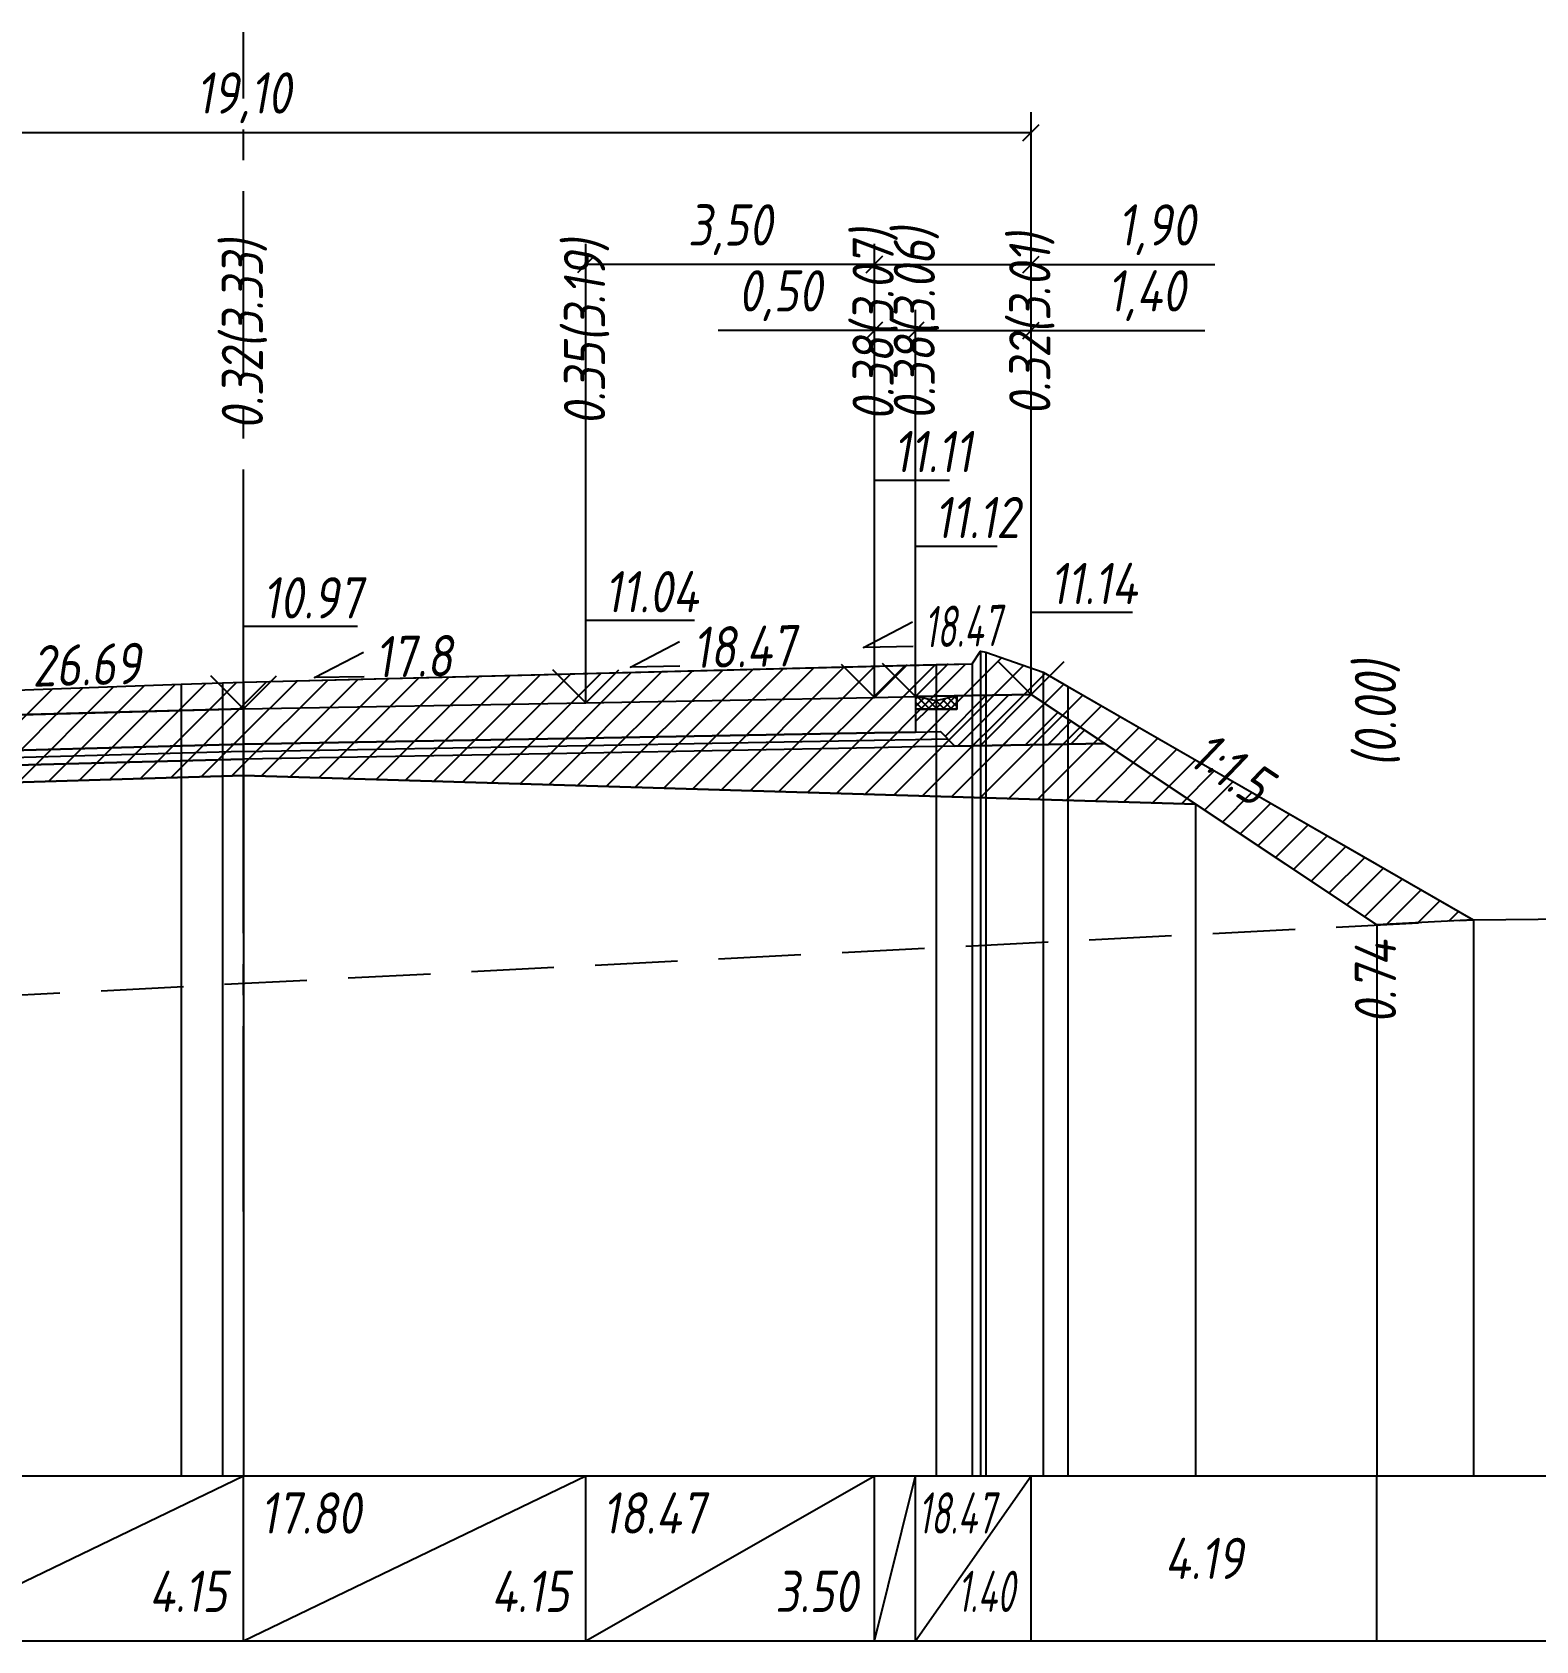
# Model space of a CAD drawing. Extents: x -717 to 1451, y -133302 to 233.
# Drawn here: x 168.7 to 259.9, y -100666 to -100568.5 of the extents above; entities that cross this region are included whole.
import ezdxf
from ezdxf.enums import TextEntityAlignment as Align

# ---------------------------------------------------------------- set-up
doc = ezdxf.new("R2010")
doc.units = 0
doc.linetypes.add('осевая2', pattern=[1.125, 0.75, -0.125, 0.125, -0.125])
doc.linetypes.add('штриховая', pattern=[0.75, 0.5, -0.25])
for name, color, linetype in [('Интерполированный поперечник', 2, 'Continuous'), ('Код_514', 1, 'Continuous'), ('Контур_0', 7, 'Continuous'), ('Контур_2521', 7, 'Continuous'), ('Контур_2564', 7, 'Continuous'), ('Контур_2660', 7, 'Continuous'), ('Контур_2665', 7, 'Continuous'), ('Контур_400', 7, 'Continuous'), ('Контур_508', 7, 'Continuous'), ('Контур_512', 7, 'Continuous'), ('Контур_513', 7, 'Continuous'), ('Контур_818', 7, 'Continuous'), ('Красный поперечник', 1, 'Continuous'), ('Объём_2501', 7, 'Continuous'), ('Объём_2564', 7, 'Continuous'), ('Объём_2650', 7, 'Continuous'), ('Объём_2660', 7, 'Continuous'), ('Объём_2661', 7, 'Continuous'), ('Объём_2665', 7, 'Continuous'), ('Объём_2666', 7, 'Continuous'), ('Объём_2667', 7, 'Continuous'), ('Объём_2668', 7, 'Continuous'), ('Объём_2669', 7, 'Continuous'), ('Объём_2675', 7, 'Continuous'), ('Ось', 1, 'осевая2'), ('Откосы', 7, 'Continuous'), ('Отметки покрытия', 7, 'Continuous'), ('Рабочие отметки', 7, 'Continuous'), ('Рабочие отметки доп.', 7, 'Continuous'), ('Таблица', 7, 'Continuous'), ('Уклоны проезжей части', 7, 'Continuous'), ('Черный поперечник', 3, 'Continuous')]:
    doc.layers.add(name, color=color, linetype=linetype)
for name, color, linetype, true_color in [('Контур_2540', 2, 'Continuous', 0xffff00), ('Контур_2560', 2, 'Continuous', 0xffff00), ('Контур_2561', 7, 'Continuous', 0xff8040), ('Контур_2562', 3, 'Continuous', 0x00ff00), ('Контур_2563', 7, 'Continuous', 0xff8000), ('Контур_2570', 7, 'Continuous', 0x80ff00), ('Контур_2736', 4, 'Continuous', 0x00ffff), ('Контур_2737', 4, 'Continuous', 0x00ffff), ('Контур_2738', 4, 'Continuous', 0x00ffff), ('Контур_2739', 4, 'Continuous', 0x00ffff), ('Контур_2741', 4, 'Continuous', 0x00ffff), ('Контур_2742', 4, 'Continuous', 0x00ffff), ('Контур_2743', 4, 'Continuous', 0x00ffff), ('Контур_2744', 7, 'Continuous', 0xa4ffff), ('Контур_2745', 7, 'Continuous', 0xa4ffff), ('Контур_2747', 4, 'Continuous', 0x00ffff), ('Контур_2748', 4, 'Continuous', 0x00ffff), ('Контур_2749', 4, 'Continuous', 0x00ffff), ('Контур_2750', 4, 'Continuous', 0x00ffff), ('Контур_2751', 4, 'Continuous', 0x00ffff), ('Контур_2752', 4, 'Continuous', 0x00ffff), ('Контур_402', 7, 'Continuous', 0xff6464), ('Контур_703', 4, 'Continuous', 0x00ffff), ('Контур_705', 4, 'Continuous', 0x00ffff), ('Контур_707', 4, 'Continuous', 0x00ffff), ('Контур_720', 131, 'Continuous', 0xaaffff), ('Объём_2500', 7, 'Continuous', 0xc0c0c0), ('Объём_2520', 7, 'Continuous', 0x80ffff), ('Объём_2540', 2, 'Continuous', 0xffff00), ('Объём_2560', 2, 'Continuous', 0xffff00), ('Объём_2561', 7, 'Continuous', 0xff8040), ('Объём_2562', 3, 'Continuous', 0x00ff00), ('Объём_2563', 7, 'Continuous', 0xff8000), ('Объём_2580', 3, 'Continuous', 0x00ff00), ('Объём_2600', 7, 'Continuous', 0x808000)]:
    doc.layers.add(name, color=color, linetype=linetype, true_color=true_color)
doc.styles.get("Standard").update_dxf_attribs({"font": 'txt', "height": 2.5})
doc.styles.add('М', font='romand.shx', dxfattribs={"width": 0.8, "oblique": 10, "height": 2.5})
doc.dimstyles.new('ISO-25', dxfattribs={"dimtxt": 2.5, "dimasz": 2.5, "dimexe": 1.25, "dimexo": 0.625, "dimtad": 1, "dimtxsty": 'Standard', "dimcen": 2.5, "dimadec": 0, "dimazin": 0, "dimtfac": 1, "dimtmove": 0, "dimatfit": 3, "dimfxl": 1, "dimarcsym": 0})

# ---------------------------------------------------------------- blocks, each defined once
blk = doc.blocks.new('_Oblique')
at = {"color": 0, "linetype": 'ByBlock', "lineweight": -2}
blk.add_line((-0.5, -0.5), (0.5, 0.5), dxfattribs=at)
blk = doc.blocks.new('*D2018')
at = {"color": 0, "lineweight": -2, "transparency": 16777216}
for p, q in [((222.308, -100608.182), (222.308, -100585.296)), ((229.308, -100608.053), (229.308, -100585.296)), ((222.308, -100586.546), (229.308, -100586.546)), ((229.308, -100586.546), (239.849, -100586.546))]:
    blk.add_line(p, q, dxfattribs=at)
at = {"layer": 'Defpoints', "color": 0, "transparency": 16777216}
for p in [(229.308, -100586.546), (222.308, -100608.807), (229.308, -100608.678)]:
    blk.add_point(p, dxfattribs=at)
at = {"color": 0, "lineweight": -2, "transparency": 16777216, "rotation": 180}
blk.add_blockref('_Oblique', (222.308, -100586.546), dxfattribs=at)
at = {"color": 0, "lineweight": -2, "transparency": 16777216}
blk.add_blockref('_Oblique', (229.308, -100586.546), dxfattribs=at)
at = {"color": 0, "transparency": 16777216, "insert": (236.309, -100584.433), "char_height": 2.5, "width": 8.75, "attachment_point": 5, "style": 'М'}
blk.add_mtext('1,40', dxfattribs=at)
blk = doc.blocks.new('*D2020')
at = {"color": 0, "lineweight": -2, "transparency": 16777216}
for p, q in [((219.808, -100608.228), (219.808, -100585.296)), ((222.308, -100608.182), (222.308, -100585.296)), ((219.808, -100586.546), (210.333, -100586.546)), ((222.308, -100586.546), (219.808, -100586.546))]:
    blk.add_line(p, q, dxfattribs=at)
at = {"layer": 'Defpoints', "color": 0, "transparency": 16777216}
for p in [(222.308, -100586.546), (219.808, -100608.853), (222.308, -100608.807)]:
    blk.add_point(p, dxfattribs=at)
at = {"color": 0, "lineweight": -2, "transparency": 16777216, "rotation": 180}
blk.add_blockref('_Oblique', (219.808, -100586.546), dxfattribs=at)
at = {"color": 0, "lineweight": -2, "transparency": 16777216}
blk.add_blockref('_Oblique', (222.308, -100586.546), dxfattribs=at)
at = {"color": 0, "transparency": 16777216, "insert": (214.095, -100584.433), "char_height": 2.5, "width": 9.16667, "attachment_point": 5, "style": 'М'}
blk.add_mtext('0,50', dxfattribs=at)
blk = doc.blocks.new('*D2022')
at = {"color": 0, "lineweight": -2, "transparency": 16777216}
for p, q in [((202.308, -100608.552), (202.308, -100581.296)), ((219.808, -100608.228), (219.808, -100581.296)), ((219.808, -100582.546), (202.308, -100582.546))]:
    blk.add_line(p, q, dxfattribs=at)
at = {"layer": 'Defpoints', "color": 0, "transparency": 16777216}
for p in [(202.308, -100582.546), (202.308, -100609.177), (219.808, -100608.853)]:
    blk.add_point(p, dxfattribs=at)
at = {"color": 0, "lineweight": -2, "transparency": 16777216, "rotation": 180}
blk.add_blockref('_Oblique', (202.308, -100582.546), dxfattribs=at)
at = {"color": 0, "lineweight": -2, "transparency": 16777216}
blk.add_blockref('_Oblique', (219.808, -100582.546), dxfattribs=at)
at = {"color": 0, "transparency": 16777216, "insert": (211.058, -100580.433), "char_height": 2.5, "width": 9.58333, "attachment_point": 5, "style": 'М'}
blk.add_mtext('3,50', dxfattribs=at)
blk = doc.blocks.new('*D2023')
at = {"color": 0, "lineweight": -2, "transparency": 16777216}
for p, q in [((219.808, -100608.228), (219.808, -100581.296)), ((229.308, -100608.053), (229.308, -100581.296)), ((219.808, -100582.546), (229.308, -100582.546)), ((229.308, -100582.546), (240.462, -100582.546))]:
    blk.add_line(p, q, dxfattribs=at)
at = {"layer": 'Defpoints', "color": 0, "transparency": 16777216}
for p in [(219.808, -100582.546), (219.808, -100608.853), (229.308, -100608.678)]:
    blk.add_point(p, dxfattribs=at)
at = {"color": 0, "lineweight": -2, "transparency": 16777216, "rotation": 180}
blk.add_blockref('_Oblique', (219.808, -100582.546), dxfattribs=at)
at = {"color": 0, "lineweight": -2, "transparency": 16777216}
blk.add_blockref('_Oblique', (229.308, -100582.546), dxfattribs=at)
at = {"color": 0, "transparency": 16777216, "insert": (236.922, -100580.433), "char_height": 2.5, "width": 8.75, "attachment_point": 5, "style": 'М'}
blk.add_mtext('1,90', dxfattribs=at)
blk = doc.blocks.new('*D2025')
at = {"color": 0, "lineweight": -2, "transparency": 16777216}
for p, q in [((133.808, -100610.309), (133.808, -100573.296)), ((229.308, -100608.053), (229.308, -100573.296)), ((133.808, -100574.546), (229.308, -100574.546))]:
    blk.add_line(p, q, dxfattribs=at)
at = {"layer": 'Defpoints', "color": 0, "transparency": 16777216}
for p in [(229.308, -100574.546), (229.308, -100608.678), (133.808, -100610.934)]:
    blk.add_point(p, dxfattribs=at)
at = {"color": 0, "lineweight": -2, "transparency": 16777216, "rotation": 180}
blk.add_blockref('_Oblique', (133.808, -100574.546), dxfattribs=at)
at = {"color": 0, "lineweight": -2, "transparency": 16777216}
blk.add_blockref('_Oblique', (229.308, -100574.546), dxfattribs=at)
at = {"color": 0, "transparency": 16777216, "insert": (181.558, -100572.433), "char_height": 2.5, "width": 10.41667, "attachment_point": 5, "style": 'М'}
blk.add_mtext('19,10', dxfattribs=at)

msp = doc.modelspace()

# ---------------------------------------------------------------- hatches: boundary and pattern name
h = msp.add_hatch()
h.set_pattern_fill('ANSI37', color=256, scale=0.1)
h.set_pattern_definition([(45, (223.5581, -100608.99478), (-0.22451, 0.22451), []), (135, (223.5581, -100608.99478), (-0.22451, -0.22451), [])])
h.paths.add_polyline_path([(222.308, -100608.745), (222.308, -100609.498), (224.814, -100609.498), (224.808, -100608.699), (223.551, -100608.995)])
at = {"layer": 'Объём_2563'}
h = msp.add_hatch(dxfattribs=at)
h.set_pattern_fill('ANSI31', color=256, scale=0.3)
h.paths.add_polyline_path([(223.808, -100610.867), (224.692, -100611.751), (233.76, -100611.583), (229.308, -100608.616), (224.808, -100608.699), (224.814, -100609.498), (222.308, -100609.498), (222.308, -100610.895)])
at = {"layer": 'Объём_2600'}
h = msp.add_hatch(dxfattribs=at)
h.set_pattern_fill('ANSI31', color=6, scale=0.4)
h.paths.add_polyline_path([(226.559, -100606.056), (230.045, -100607.266), (256.124, -100622.287), (250.268, -100622.589), (239.283, -100615.265), (181.558, -100613.533), (181.558, -100607.868), (225.741, -100606.748), (226.241, -100605.998)])
h = msp.add_hatch(dxfattribs=at)
h.set_pattern_fill('ANSI31', color=6, scale=0.4)
h.paths.add_polyline_path([(181.558, -100613.533), (127.377, -100615.159), (105, -100630.077), (99.179, -100630.377), (124.653, -100612.92), (129.455, -100609.639), (129.455, -100608.889), (129.971, -100608.889), (134.839, -100608.77), (135.339, -100609.52), (177.77, -100607.984), (180.277, -100607.901), (181.558, -100607.868)])

# ---------------------------------------------------------------- linework, layer by layer
msp.add_lwpolyline([(222.308, -100608.745), (222.308, -100609.498), (224.814, -100609.498), (224.808, -100608.699), (223.551, -100608.995), (222.308, -100608.745)])
at = {"layer": 'Интерполированный поперечник', "linetype": 'штриховая', "ltscale": 10, "flags": 128}
msp.add_lwpolyline([(98.012, -100630.437), (256.124, -100622.287)], dxfattribs=at)
at = {"layer": 'Код_514'}
for p, q in [((160.808, -100666), (181.558, -100656)), ((181.558, -100666), (181.558, -100656)), ((181.558, -100666), (202.308, -100656)), ((202.308, -100666), (202.308, -100656)), ((202.308, -100666), (219.808, -100656)), ((219.808, -100666), (219.808, -100656)), ((219.808, -100666), (222.308, -100656)), ((222.308, -100666), (222.308, -100656)), ((222.308, -100666), (229.308, -100656)), ((229.308, -100666), (229.308, -100656)), ((250.268, -100666), (250.268, -100656))]:
    msp.add_line(p, q, dxfattribs=at)
at = {"layer": 'Контур_0', "flags": 128}
for points in [[(181.558, -100609.483), (160.808, -100610.037), (143.308, -100610.522), (143.308, -100610.522), (143.308, -100610.522), (143.308, -100610.522), (143.308, -100610.522), (140.808, -100610.591), (140.808, -100612.741), (143.308, -100612.672), (143.308, -100612.672), (143.308, -100612.672), (143.308, -100612.672), (143.308, -100612.672), (143.308, -100612.672), (160.808, -100612.187), (181.558, -100611.633), (181.558, -100609.483)], [(181.558, -100609.483), (202.308, -100609.114), (219.808, -100608.791), (219.808, -100608.791), (219.808, -100608.791), (219.808, -100608.791), (219.808, -100608.791), (219.808, -100608.791), (222.308, -100608.745), (222.308, -100610.895), (219.808, -100610.941), (219.808, -100610.941), (219.808, -100610.941), (219.808, -100610.941), (219.808, -100610.941), (219.808, -100610.941), (202.308, -100611.264), (181.558, -100611.633), (181.558, -100609.483)], [(229.308, -100608.616), (229.308, -100608.616)], [(229.308, -100608.616), (250.268, -100622.589), (250.268, -100622.589), (250.268, -100622.589), (250.268, -100622.589), (250.268, -100622.589), (250.268, -100622.589), (250.268, -100622.589), (250.268, -100622.589), (250.268, -100622.589), (250.268, -100622.589), (250.268, -100622.589), (250.268, -100622.589), (250.268, -100622.589), (250.268, -100622.589), (250.268, -100622.589)], [(229.308, -100608.616), (250.268, -100622.589), (250.268, -100622.589), (250.268, -100622.589), (250.268, -100622.589), (250.268, -100622.589), (250.268, -100622.589), (250.268, -100622.589), (250.268, -100622.589), (250.268, -100622.589), (250.268, -100622.589), (250.268, -100622.589), (250.268, -100622.589), (250.268, -100622.589), (250.268, -100622.589), (250.268, -100622.589), (250.268, -100622.589), (250.268, -100622.589), (250.268, -100622.589), (250.268, -100622.589), (250.268, -100622.589), (250.268, -100622.589), (250.268, -100622.589), (250.268, -100622.589), (250.268, -100622.589), (250.268, -100622.589), (250.268, -100622.589), (250.268, -100622.589), (250.268, -100622.589), (250.268, -100622.589)], [(181.558, -100611.633), (202.308, -100611.264), (219.808, -100610.941), (219.808, -100610.941), (219.808, -100610.941), (219.808, -100610.941), (219.808, -100610.941), (219.808, -100610.941), (222.308, -100610.895), (223.808, -100610.867), (224.692, -100611.751), (222.308, -100611.795), (219.808, -100611.841), (219.808, -100611.841), (219.808, -100611.841), (219.808, -100611.841), (219.808, -100611.841), (219.808, -100611.841), (202.308, -100612.164), (181.558, -100612.533), (181.558, -100611.633)], [(222.308, -100610.895), (223.808, -100610.867), (224.692, -100611.751), (233.76, -100611.583)], [(181.558, -100611.633), (160.808, -100612.187), (143.308, -100612.672), (143.308, -100612.672), (143.308, -100612.672), (143.308, -100612.672), (143.308, -100612.672), (143.308, -100612.672), (140.808, -100612.741), (139.308, -100612.783), (138.382, -100613.708), (140.808, -100613.641), (143.308, -100613.572), (143.308, -100613.572), (143.308, -100613.572), (143.308, -100613.572), (143.308, -100613.572), (143.308, -100613.572), (160.808, -100613.087), (181.558, -100612.533), (181.558, -100611.633)]]:
    msp.add_lwpolyline(points, dxfattribs=at)
at = {"layer": 'Контур_2521', "color": 250, "flags": 128}
for points in [[(181.558, -100612.083), (202.308, -100611.714), (219.808, -100611.391), (219.808, -100611.391), (219.808, -100611.391), (219.808, -100611.391), (219.808, -100611.391), (219.808, -100611.391), (222.308, -100611.345), (224.25, -100611.309)], [(181.558, -100612.083), (160.808, -100612.637), (143.308, -100613.122), (143.308, -100613.122), (143.308, -100613.122), (143.308, -100613.122), (143.308, -100613.122), (143.308, -100613.122), (140.808, -100613.191), (138.845, -100613.246)]]:
    msp.add_lwpolyline(points, dxfattribs=at)
at = {"layer": 'Контур_2540', "flags": 128}
for points in [[(181.558, -100613.533), (239.283, -100615.265), (233.76, -100611.583), (224.692, -100611.751), (222.308, -100611.795), (219.808, -100611.841), (202.308, -100612.164), (181.558, -100612.533), (181.558, -100613.533)], [(160.808, -100613.087), (143.308, -100613.572), (140.808, -100613.641), (138.382, -100613.708), (129.17, -100613.964), (127.377, -100615.159), (181.558, -100613.533), (181.558, -100612.533), (160.808, -100613.087)]]:
    msp.add_lwpolyline(points, dxfattribs=at)
at = {"layer": 'Контур_2560', "flags": 128}
msp.add_lwpolyline([(222.308, -100608.745), (229.308, -100608.616), (229.308, -100608.616), (229.308, -100608.616)], dxfattribs=at)
at = {"layer": 'Контур_2561', "flags": 128}
msp.add_lwpolyline([(222.308, -100608.745), (222.308, -100608.745), (229.308, -100608.616), (229.308, -100608.616), (222.308, -100608.745)], dxfattribs=at)
at = {"layer": 'Контур_2562', "flags": 128}
msp.add_lwpolyline([(229.308, -100608.616), (229.308, -100608.616), (229.308, -100608.616), (229.308, -100608.616), (229.308, -100608.616)], dxfattribs=at)
at = {"layer": 'Контур_2563', "flags": 128}
msp.add_lwpolyline([(223.808, -100610.867), (224.692, -100611.751), (233.76, -100611.583), (229.308, -100608.616), (222.308, -100608.745), (222.308, -100610.895), (223.808, -100610.867)], dxfattribs=at)
at = {"layer": 'Контур_2564', "flags": 128}
msp.add_lwpolyline([(222.308, -100608.745), (229.308, -100608.616)], dxfattribs=at)
at = {"layer": 'Контур_2570', "flags": 128}
msp.add_lwpolyline([(80, -100636.75), (90.004, -100631.804), (97.998, -100631.186), (97.998, -100631.186), (124.653, -100612.92), (129.455, -100609.639), (129.455, -100608.889), (129.971, -100608.889), (134.839, -100608.77), (135.339, -100609.52), (177.77, -100607.984), (180.277, -100607.901), (181.558, -100607.868), (223.553, -100606.802), (225.741, -100606.748), (226.241, -100605.998), (226.559, -100606.056), (230.045, -100607.266), (231.548, -100608.126), (256.129, -100622.289), (273.765, -100622.098), (275.268, -100622.083)], dxfattribs=at)
at = {"layer": 'Контур_2660', "flags": 128}
for points in [[(127.377, -100615.159), (181.558, -100613.533)], [(181.558, -100613.533), (239.283, -100615.265)]]:
    msp.add_lwpolyline(points, dxfattribs=at)
at = {"layer": 'Контур_2665', "flags": 128}
msp.add_lwpolyline([(229.308, -100608.616), (229.308, -100608.616)], dxfattribs=at)
at = {"layer": 'Контур_2736', "flags": 128}
msp.add_lwpolyline([(229.308, -100608.616), (250.268, -100622.589)], dxfattribs=at)
at = {"layer": 'Контур_2737', "flags": 128}
msp.add_lwpolyline([(250.268, -100622.589), (250.268, -100622.589)], dxfattribs=at)
at = {"layer": 'Контур_2738', "flags": 128}
msp.add_lwpolyline([(250.268, -100622.589), (250.268, -100622.589)], dxfattribs=at)
at = {"layer": 'Контур_2739', "flags": 128}
msp.add_lwpolyline([(250.268, -100622.589), (250.268, -100622.589)], dxfattribs=at)
at = {"layer": 'Контур_2741', "flags": 128}
msp.add_lwpolyline([(250.268, -100622.589), (250.268, -100622.589)], dxfattribs=at)
at = {"layer": 'Контур_2742', "flags": 128}
msp.add_lwpolyline([(250.268, -100622.589), (250.268, -100622.589)], dxfattribs=at)
at = {"layer": 'Контур_2743', "flags": 128}
msp.add_lwpolyline([(250.268, -100622.589), (250.268, -100622.589)], dxfattribs=at)
at = {"layer": 'Контур_2744', "flags": 128}
msp.add_lwpolyline([(250.268, -100622.589), (250.268, -100622.589)], dxfattribs=at)
msp.add_lwpolyline([(250.268, -100622.589), (250.268, -100622.589)], dxfattribs=at)
msp.add_lwpolyline([(250.268, -100622.589), (250.268, -100622.589)], dxfattribs=at)
msp.add_lwpolyline([(250.268, -100622.589), (250.268, -100622.589)], dxfattribs=at)
msp.add_lwpolyline([(250.268, -100622.589), (250.268, -100622.589)], dxfattribs=at)
msp.add_lwpolyline([(250.268, -100622.589), (250.268, -100622.589)], dxfattribs=at)
at = {"layer": 'Контур_2745', "flags": 128}
msp.add_lwpolyline([(250.268, -100622.589), (250.268, -100622.589)], dxfattribs=at)
msp.add_lwpolyline([(250.268, -100622.589), (250.268, -100622.589)], dxfattribs=at)
msp.add_lwpolyline([(250.268, -100622.589), (250.268, -100622.589)], dxfattribs=at)
msp.add_lwpolyline([(250.268, -100622.589), (250.268, -100622.589)], dxfattribs=at)
msp.add_lwpolyline([(250.268, -100622.589), (250.268, -100622.589)], dxfattribs=at)
msp.add_lwpolyline([(250.268, -100622.589), (250.268, -100622.589)], dxfattribs=at)
at = {"layer": 'Контур_2747', "flags": 128}
msp.add_lwpolyline([(250.268, -100622.589), (250.268, -100622.589)], dxfattribs=at)
at = {"layer": 'Контур_2748', "flags": 128}
msp.add_lwpolyline([(250.268, -100622.589), (250.268, -100622.589)], dxfattribs=at)
at = {"layer": 'Контур_2749', "flags": 128}
msp.add_lwpolyline([(250.268, -100622.589), (250.268, -100622.589)], dxfattribs=at)
at = {"layer": 'Контур_2750', "flags": 128}
msp.add_lwpolyline([(250.268, -100622.589), (250.268, -100622.589)], dxfattribs=at)
at = {"layer": 'Контур_2751', "flags": 128}
msp.add_lwpolyline([(250.268, -100622.589), (250.268, -100622.589)], dxfattribs=at)
at = {"layer": 'Контур_2752', "flags": 128}
msp.add_lwpolyline([(250.268, -100622.589), (250.268, -100622.589)], dxfattribs=at)
at = {"layer": 'Контур_400', "flags": 128}
for points in [[(140.808, -100610.591), (143.308, -100610.522), (143.308, -100610.522), (143.308, -100610.522), (143.308, -100610.522), (143.308, -100610.522), (143.308, -100610.522), (160.808, -100610.037), (181.558, -100609.483)], [(181.558, -100609.483), (202.308, -100609.114), (219.808, -100608.791), (219.808, -100608.791), (219.808, -100608.791), (219.808, -100608.791), (219.808, -100608.791), (219.808, -100608.791), (222.308, -100608.745)]]:
    msp.add_lwpolyline(points, dxfattribs=at)
at = {"layer": 'Контур_402', "flags": 128}
msp.add_lwpolyline([(127.377, -100615.159), (181.558, -100613.533), (239.283, -100615.265)], dxfattribs=at)
at = {"layer": 'Контур_508', "flags": 128}
msp.add_lwpolyline([(105, -100630.077), (127.377, -100615.159), (181.558, -100613.533), (239.283, -100615.265), (250.268, -100622.589)], dxfattribs=at)
at = {"layer": 'Контур_512', "flags": 128}
msp.add_lwpolyline([(105, -100630.077), (127.377, -100615.159), (181.558, -100613.533), (239.283, -100615.265), (250.268, -100622.589)], dxfattribs=at)
at = {"layer": 'Контур_513', "flags": 128}
msp.add_lwpolyline([(105, -100630.077), (127.377, -100615.159), (181.558, -100613.533), (239.283, -100615.265), (250.268, -100622.589)], dxfattribs=at)
at = {"layer": 'Контур_703', "flags": 128}
for points in [[(229.308, -100608.616), (250.268, -100622.589)], [(250.268, -100622.589), (250.268, -100622.589)]]:
    msp.add_lwpolyline(points, dxfattribs=at)
at = {"layer": 'Контур_705', "flags": 128}
msp.add_lwpolyline([(250.268, -100622.589), (250.268, -100622.589)], dxfattribs=at)
at = {"layer": 'Контур_707', "flags": 128}
msp.add_lwpolyline([(250.268, -100622.589), (250.268, -100622.589)], dxfattribs=at)
at = {"layer": 'Контур_720', "flags": 128}
msp.add_lwpolyline([(250.268, -100622.589), (250.268, -100622.589)], dxfattribs=at)
at = {"layer": 'Контур_818', "flags": 128}
msp.add_lwpolyline([(105, -100626.388), (124.653, -100612.92), (129.455, -100609.639), (129.455, -100608.889), (129.971, -100608.889), (134.839, -100608.77), (135.339, -100609.52), (177.77, -100607.984), (180.277, -100607.901), (181.558, -100607.868), (223.553, -100606.802), (225.741, -100606.748), (226.241, -100605.998), (226.559, -100606.056), (230.045, -100607.266), (231.548, -100608.126), (250.268, -100618.912)], dxfattribs=at)
at = {"layer": 'Красный поперечник'}
for p, q in [((160.808, -100610.037), (181.558, -100609.483)), ((181.558, -100609.483), (202.308, -100609.114)), ((202.308, -100609.114), (219.808, -100608.791)), ((219.808, -100608.791), (222.308, -100608.745)), ((222.308, -100608.745), (229.308, -100608.616)), ((229.308, -100608.616), (250.268, -100622.589)), ((181.558, -100613.533), (181.558, -100656)), ((239.283, -100615.265), (239.283, -100656)), ((250.268, -100622.589), (250.268, -100656))]:
    msp.add_line(p, q, dxfattribs=at)
at = {"layer": 'Объём_2500', "flags": 128}
for points in [[(181.558, -100609.483), (160.808, -100610.037), (143.308, -100610.522), (143.308, -100610.522), (143.308, -100610.522), (143.308, -100610.522), (143.308, -100610.522), (140.808, -100610.591), (140.808, -100612.741), (143.308, -100612.672), (143.308, -100612.672), (143.308, -100612.672), (143.308, -100612.672), (143.308, -100612.672), (143.308, -100612.672), (160.808, -100612.187), (181.558, -100611.633), (181.558, -100609.483)], [(181.558, -100609.483), (202.308, -100609.114), (219.808, -100608.791), (219.808, -100608.791), (219.808, -100608.791), (219.808, -100608.791), (219.808, -100608.791), (219.808, -100608.791), (222.308, -100608.745), (222.308, -100610.895), (219.808, -100610.941), (219.808, -100610.941), (219.808, -100610.941), (219.808, -100610.941), (219.808, -100610.941), (219.808, -100610.941), (202.308, -100611.264), (181.558, -100611.633), (181.558, -100609.483)]]:
    msp.add_lwpolyline(points, dxfattribs=at)
at = {"layer": 'Объём_2501', "flags": 128}
for points in [[(140.808, -100610.591), (143.308, -100610.522), (143.308, -100610.522), (143.308, -100610.522), (143.308, -100610.522), (143.308, -100610.522), (143.308, -100610.522), (160.808, -100610.037), (181.558, -100609.483)], [(181.558, -100609.483), (202.308, -100609.114), (219.808, -100608.791), (219.808, -100608.791), (219.808, -100608.791), (219.808, -100608.791), (219.808, -100608.791), (219.808, -100608.791), (222.308, -100608.745)]]:
    msp.add_lwpolyline(points, dxfattribs=at)
at = {"layer": 'Объём_2520', "color": 250, "flags": 128}
for points in [[(181.558, -100611.633), (202.308, -100611.264), (219.808, -100610.941), (219.808, -100610.941), (219.808, -100610.941), (219.808, -100610.941), (219.808, -100610.941), (219.808, -100610.941), (222.308, -100610.895), (223.808, -100610.867), (224.692, -100611.751), (222.308, -100611.795), (219.808, -100611.841), (219.808, -100611.841), (219.808, -100611.841), (219.808, -100611.841), (219.808, -100611.841), (219.808, -100611.841), (202.308, -100612.164), (181.558, -100612.533), (181.558, -100611.633)], [(181.558, -100611.633), (160.808, -100612.187), (143.308, -100612.672), (143.308, -100612.672), (143.308, -100612.672), (143.308, -100612.672), (143.308, -100612.672), (143.308, -100612.672), (140.808, -100612.741), (139.308, -100612.783), (138.382, -100613.708), (140.808, -100613.641), (143.308, -100613.572), (143.308, -100613.572), (143.308, -100613.572), (143.308, -100613.572), (143.308, -100613.572), (143.308, -100613.572), (160.808, -100613.087), (181.558, -100612.533), (181.558, -100611.633)]]:
    msp.add_lwpolyline(points, dxfattribs=at)
at = {"layer": 'Объём_2540', "flags": 128}
for points in [[(181.558, -100613.533), (239.283, -100615.265), (233.76, -100611.583), (224.692, -100611.751), (222.308, -100611.795), (219.808, -100611.841), (202.308, -100612.164), (181.558, -100612.533), (181.558, -100613.533)], [(160.808, -100613.087), (143.308, -100613.572), (140.808, -100613.641), (138.382, -100613.708), (129.17, -100613.964), (127.377, -100615.159), (181.558, -100613.533), (181.558, -100612.533), (160.808, -100613.087)]]:
    msp.add_lwpolyline(points, dxfattribs=at)
at = {"layer": 'Объём_2560', "flags": 128}
msp.add_lwpolyline([(222.308, -100608.745), (229.308, -100608.616), (229.308, -100608.616), (229.308, -100608.616)], dxfattribs=at)
at = {"layer": 'Объём_2561', "flags": 128}
msp.add_lwpolyline([(222.308, -100608.745), (222.308, -100608.745), (229.308, -100608.616), (229.308, -100608.616), (222.308, -100608.745)], dxfattribs=at)
at = {"layer": 'Объём_2562', "flags": 128}
msp.add_lwpolyline([(229.308, -100608.616), (229.308, -100608.616), (229.308, -100608.616), (229.308, -100608.616), (229.308, -100608.616)], dxfattribs=at)
at = {"layer": 'Объём_2563', "color": 250, "flags": 128}
msp.add_lwpolyline([(223.808, -100610.867), (224.692, -100611.751), (233.76, -100611.583), (229.308, -100608.616), (224.808, -100608.699), (224.814, -100609.498), (222.308, -100609.498), (222.308, -100610.895), (223.808, -100610.867)], dxfattribs=at)
at = {"layer": 'Объём_2564', "flags": 128}
msp.add_lwpolyline([(222.308, -100608.745), (229.308, -100608.616)], dxfattribs=at)
at = {"layer": 'Объём_2580', "flags": 128}
msp.add_lwpolyline([(229.308, -100608.616), (229.308, -100608.616)], dxfattribs=at)
at = {"layer": 'Объём_2650', "color": 6, "flags": 128}
for points in [[(226.559, -100606.056), (230.045, -100607.266), (256.124, -100622.287), (250.268, -100622.589), (239.283, -100615.265), (181.558, -100613.533), (181.558, -100607.868), (225.741, -100606.748), (226.241, -100605.998), (226.559, -100606.056), (226.559, -100606.056)], [(181.558, -100613.533), (127.377, -100615.159), (105, -100630.077), (99.179, -100630.377), (124.653, -100612.92), (129.455, -100609.639), (129.455, -100608.889), (129.971, -100608.889), (134.839, -100608.77), (135.339, -100609.52), (177.77, -100607.984), (180.277, -100607.901), (181.558, -100607.868), (181.558, -100613.533), (181.558, -100613.533)]]:
    msp.add_lwpolyline(points, dxfattribs=at)
at = {"layer": 'Объём_2660', "flags": 128}
for points in [[(127.377, -100615.159), (181.558, -100613.533)], [(181.558, -100613.533), (239.283, -100615.265)]]:
    msp.add_lwpolyline(points, dxfattribs=at)
at = {"layer": 'Объём_2661', "flags": 128}
msp.add_lwpolyline([(229.308, -100608.616), (250.268, -100622.589)], dxfattribs=at)
at = {"layer": 'Объём_2665', "flags": 128}
msp.add_lwpolyline([(229.308, -100608.616), (229.308, -100608.616)], dxfattribs=at)
at = {"layer": 'Объём_2666', "flags": 128}
msp.add_lwpolyline([(229.308, -100608.616), (250.268, -100622.589)], dxfattribs=at)
at = {"layer": 'Объём_2667', "flags": 128}
msp.add_lwpolyline([(250.268, -100622.589), (250.268, -100622.589)], dxfattribs=at)
msp.add_lwpolyline([(250.268, -100622.589), (250.268, -100622.589)], dxfattribs=at)
at = {"layer": 'Объём_2668', "flags": 128}
msp.add_lwpolyline([(250.268, -100622.589), (250.268, -100622.589)], dxfattribs=at)
msp.add_lwpolyline([(250.268, -100622.589), (250.268, -100622.589)], dxfattribs=at)
at = {"layer": 'Объём_2669', "flags": 128}
msp.add_lwpolyline([(250.268, -100622.589), (250.268, -100622.589)], dxfattribs=at)
msp.add_lwpolyline([(250.268, -100622.589), (250.268, -100622.589)], dxfattribs=at)
at = {"layer": 'Объём_2675', "flags": 128}
msp.add_lwpolyline([(250.268, -100622.589), (250.268, -100622.589)], dxfattribs=at)
msp.add_lwpolyline([(250.268, -100622.589), (250.268, -100622.589)], dxfattribs=at)
msp.add_lwpolyline([(250.268, -100622.589), (250.268, -100622.589)], dxfattribs=at)
msp.add_lwpolyline([(250.268, -100622.589), (250.268, -100622.589)], dxfattribs=at)
msp.add_lwpolyline([(250.268, -100622.589), (250.268, -100622.589)], dxfattribs=at)
msp.add_lwpolyline([(250.268, -100622.589), (250.268, -100622.589)], dxfattribs=at)
msp.add_lwpolyline([(250.268, -100622.589), (250.268, -100622.589)], dxfattribs=at)
msp.add_lwpolyline([(250.268, -100622.589), (250.268, -100622.589)], dxfattribs=at)
msp.add_lwpolyline([(250.268, -100622.589), (250.268, -100622.589)], dxfattribs=at)
msp.add_lwpolyline([(250.268, -100622.589), (250.268, -100622.589)], dxfattribs=at)
msp.add_lwpolyline([(250.268, -100622.589), (250.268, -100622.589)], dxfattribs=at)
msp.add_lwpolyline([(250.268, -100622.589), (250.268, -100622.589)], dxfattribs=at)
at = {"layer": 'Ось', "ltscale": 15}
msp.add_line((181.558, -100639.971), (181.558, -100568.454), dxfattribs=at)
at = {"layer": 'Откосы', "color": 1, "flags": 128}
for points in [[(222.153, -100605.714), (219.153, -100605.769), (222.125, -100604.214)], [(208.009, -100606.907), (205.009, -100606.962), (207.981, -100605.407)], [(188.86, -100607.542), (185.86, -100607.595), (188.833, -100606.042)]]:
    msp.add_lwpolyline(points, dxfattribs=at)
at = {"layer": 'Отметки покрытия', "color": 1}
for p, q in [((219.808, -100608.791), (219.808, -100595.616)), ((219.808, -100595.616), (224.358, -100595.616)), ((222.308, -100608.745), (222.308, -100599.616)), ((222.308, -100599.616), (227.258, -100599.616)), ((229.308, -100608.616), (229.308, -100603.616)), ((229.308, -100603.616), (235.458, -100603.616)), ((181.558, -100609.483), (181.558, -100604.483)), ((181.558, -100604.483), (188.458, -100604.483)), ((202.308, -100609.114), (202.308, -100604.114)), ((202.308, -100604.114), (208.908, -100604.114)), ((229.308, -100608.616), (227.308, -100606.616)), ((229.308, -100608.616), (231.308, -100606.616)), ((181.558, -100609.483), (179.558, -100607.483)), ((181.558, -100609.483), (183.558, -100607.483)), ((202.308, -100609.114), (200.308, -100607.114)), ((202.308, -100609.114), (204.308, -100607.114)), ((219.808, -100608.791), (217.808, -100606.791)), ((219.808, -100608.791), (221.808, -100606.791)), ((222.308, -100608.745), (220.308, -100606.745)), ((222.308, -100608.745), (224.308, -100606.745))]:
    msp.add_line(p, q, dxfattribs=at)
at = {"layer": 'Таблица'}
for p, q in [((80, -100656), (275.268, -100656)), ((80, -100666), (275.268, -100666))]:
    msp.add_line(p, q, dxfattribs=at)
at = {"layer": 'Черный поперечник', "color": 7}
for p, q in [((226.241, -100605.998), (226.241, -100656)), ((226.559, -100606.056), (226.559, -100656)), ((223.553, -100606.802), (223.553, -100656)), ((225.741, -100606.748), (225.741, -100656)), ((230.045, -100607.266), (230.045, -100656)), ((177.77, -100607.984), (177.77, -100656)), ((180.277, -100607.901), (180.277, -100656)), ((181.558, -100607.868), (181.558, -100656)), ((231.548, -100608.126), (231.548, -100656)), ((256.129, -100622.289), (256.129, -100656))]:
    msp.add_line(p, q, dxfattribs=at)
at = {"layer": 'Черный поперечник', "flags": 128}
msp.add_lwpolyline([(80, -100636), (90.004, -100631.054), (97.998, -100630.436), (124.653, -100612.17), (129.455, -100608.889), (129.971, -100608.889), (134.839, -100608.77), (135.339, -100609.52), (177.77, -100607.984), (180.277, -100607.901), (181.558, -100607.868), (223.553, -100606.802), (225.741, -100606.748), (226.241, -100605.998), (226.559, -100606.056), (230.045, -100607.266), (231.548, -100608.126), (256.129, -100622.289), (273.765, -100622.098), (275.268, -100622.083)], dxfattribs=at)

# ---------------------------------------------------------------- texts
at = {"layer": 'Код_514', "style": 'М', "oblique": 10}
for s, width, p in [('17.80', 0.8, (182.558, -100657)), ('18.47', 0.8, (203.308, -100657)), ('18.47', 0.6, (222.433, -100657))]:
    msp.add_text(s, height=2.5, dxfattribs=dict(at, width=width)).set_placement(p, align=Align.TOP_LEFT)
at = {"layer": 'Код_514', "style": 'М', "oblique": 10, "width": 0.8}
msp.add_text('4.19', height=2.5, dxfattribs=at).set_placement((239.788, -100661), align=Align.MIDDLE_CENTER)
at = {"layer": 'Код_514', "style": 'М', "oblique": 10}
for s, width, p in [('4.15', 0.8, (180.558, -100665)), ('4.15', 0.8, (201.308, -100665)), ('3.50', 0.8, (218.808, -100665)), ('1.40', 0.6, (228.308, -100665))]:
    msp.add_text(s, height=2.5, dxfattribs=dict(at, width=width)).set_placement(p, align=Align.BOTTOM_RIGHT)
at = {"layer": 'Отметки покрытия', "color": 1, "style": 'М', "oblique": 10, "width": 0.8}
for s, p in [('11.11', (220.949, -100595.884)), ('11.12', (223.449, -100599.884)), ('11.14', (230.449, -100603.884)), ('10.97', (182.699, -100604.752)), ('11.04', (203.449, -100604.383))]:
    msp.add_text(s, height=2.5, dxfattribs=at).set_placement(p, align=Align.BOTTOM_LEFT)
at = {"layer": 'Рабочие отметки', "color": 1, "style": 'М', "oblique": 10, "width": 0.8}
for s, p in [('0.35', (202.23, -100587.279)), ('0.38', (219.73, -100586.956)), ('0.38', (222.23, -100586.909)), ('0.32', (229.23, -100586.78)), ('0.32', (181.48, -100587.648)), ('0.74', (250.19, -100623.52))]:
    msp.add_text(s, height=2.5, rotation=90, dxfattribs=at).set_placement(p, align=Align.MIDDLE_RIGHT)
at = {"layer": 'Рабочие отметки доп.', "color": 1, "style": 'М', "oblique": 10, "width": 0.8}
for s, p in [('(3.07)', (219.73, -100586.916)), ('(3.06)', (222.23, -100586.87)), ('(3.33)', (181.48, -100587.608)), ('(3.19)', (202.23, -100587.239)), ('(3.01)', (229.23, -100586.74)), ('(0.00)', (250.19, -100613.02))]:
    msp.add_text(s, height=2.5, rotation=90, dxfattribs=at).set_placement(p, align=Align.MIDDLE_LEFT)
at = {"layer": 'Уклоны проезжей части', "color": 1, "style": 'М', "oblique": 10}
for s, rotation, width, p in [('18.47', 1.05801, 0.6, (225.184, -100606.469)), ('18.47', 1.05801, 0.8, (211.96, -100607.711)), ('26.69', 1.52901, 0.8, (172.077, -100608.809)), ('17.8', 1.01978, 0.8, (191.915, -100608.299)), ('1:1.5', 326.30994, 0.8, (240.343, -100614.77))]:
    msp.add_text(s, height=2.5, rotation=rotation, dxfattribs=dict(at, width=width)).set_placement(p, align=Align.BOTTOM_CENTER)

# ---------------------------------------------------------------- dimensions: what is measured, and where the dimension line sits
at = {"color": 5}
dim = msp.add_linear_dim(base=(229.308, -100574.546), p1=(133.808, -100610.934), p2=(229.308, -100608.678), angle=180, dimstyle='ISO-25', override={"dimasz": 1, "dimlfac": 0.2, "dimzin": 0, "dimtxsty": 'М', "dimblk1": 'Oblique', "dimblk2": 'Oblique', "dimsah": 1}, dxfattribs=at)
dim.commit()
dim.dimension.update_dxf_attribs({"geometry": '*D2025', "text_midpoint": (181.558, -100572.433)})
dim = msp.add_linear_dim(base=(202.308, -100582.546), p1=(219.808, -100608.853), p2=(202.308, -100609.177), dimstyle='ISO-25', override={"dimasz": 1, "dimlfac": 0.2, "dimzin": 0, "dimtxsty": 'М', "dimblk1": 'Oblique', "dimblk2": 'Oblique', "dimsah": 1}, dxfattribs=at)
dim.commit()
dim.dimension.update_dxf_attribs({"geometry": '*D2022', "text_midpoint": (211.058, -100580.433)})
dim = msp.add_linear_dim(base=(219.808, -100582.546), p1=(229.308, -100608.678), p2=(219.808, -100608.853), dimstyle='ISO-25', override={"dimasz": 1, "dimlfac": 0.2, "dimzin": 0, "dimtxsty": 'М', "dimblk1": 'Oblique', "dimblk2": 'Oblique', "dimsah": 1}, dxfattribs=at)
dim.commit()
dim.dimension.update_dxf_attribs({"geometry": '*D2023', "text_midpoint": (236.922, -100582.546), "dimtype": 160})
for base, p1, p2, picture, middle in [((222.308, -100586.546), (219.808, -100608.853), (222.308, -100608.807), '*D2020', (214.095, -100586.546)), ((229.308, -100586.546), (222.308, -100608.807), (229.308, -100608.678), '*D2018', (236.309, -100586.546))]:
    dim = msp.add_linear_dim(base=base, p1=p1, p2=p2, angle=180, dimstyle='ISO-25', override={"dimasz": 1, "dimlfac": 0.2, "dimzin": 0, "dimtxsty": 'М', "dimblk1": 'Oblique', "dimblk2": 'Oblique', "dimsah": 1}, dxfattribs=at)
    dim.commit()
    dim.dimension.update_dxf_attribs({"geometry": picture, "text_midpoint": middle, "dimtype": 160})

doc.saveas('drawing.dxf')
